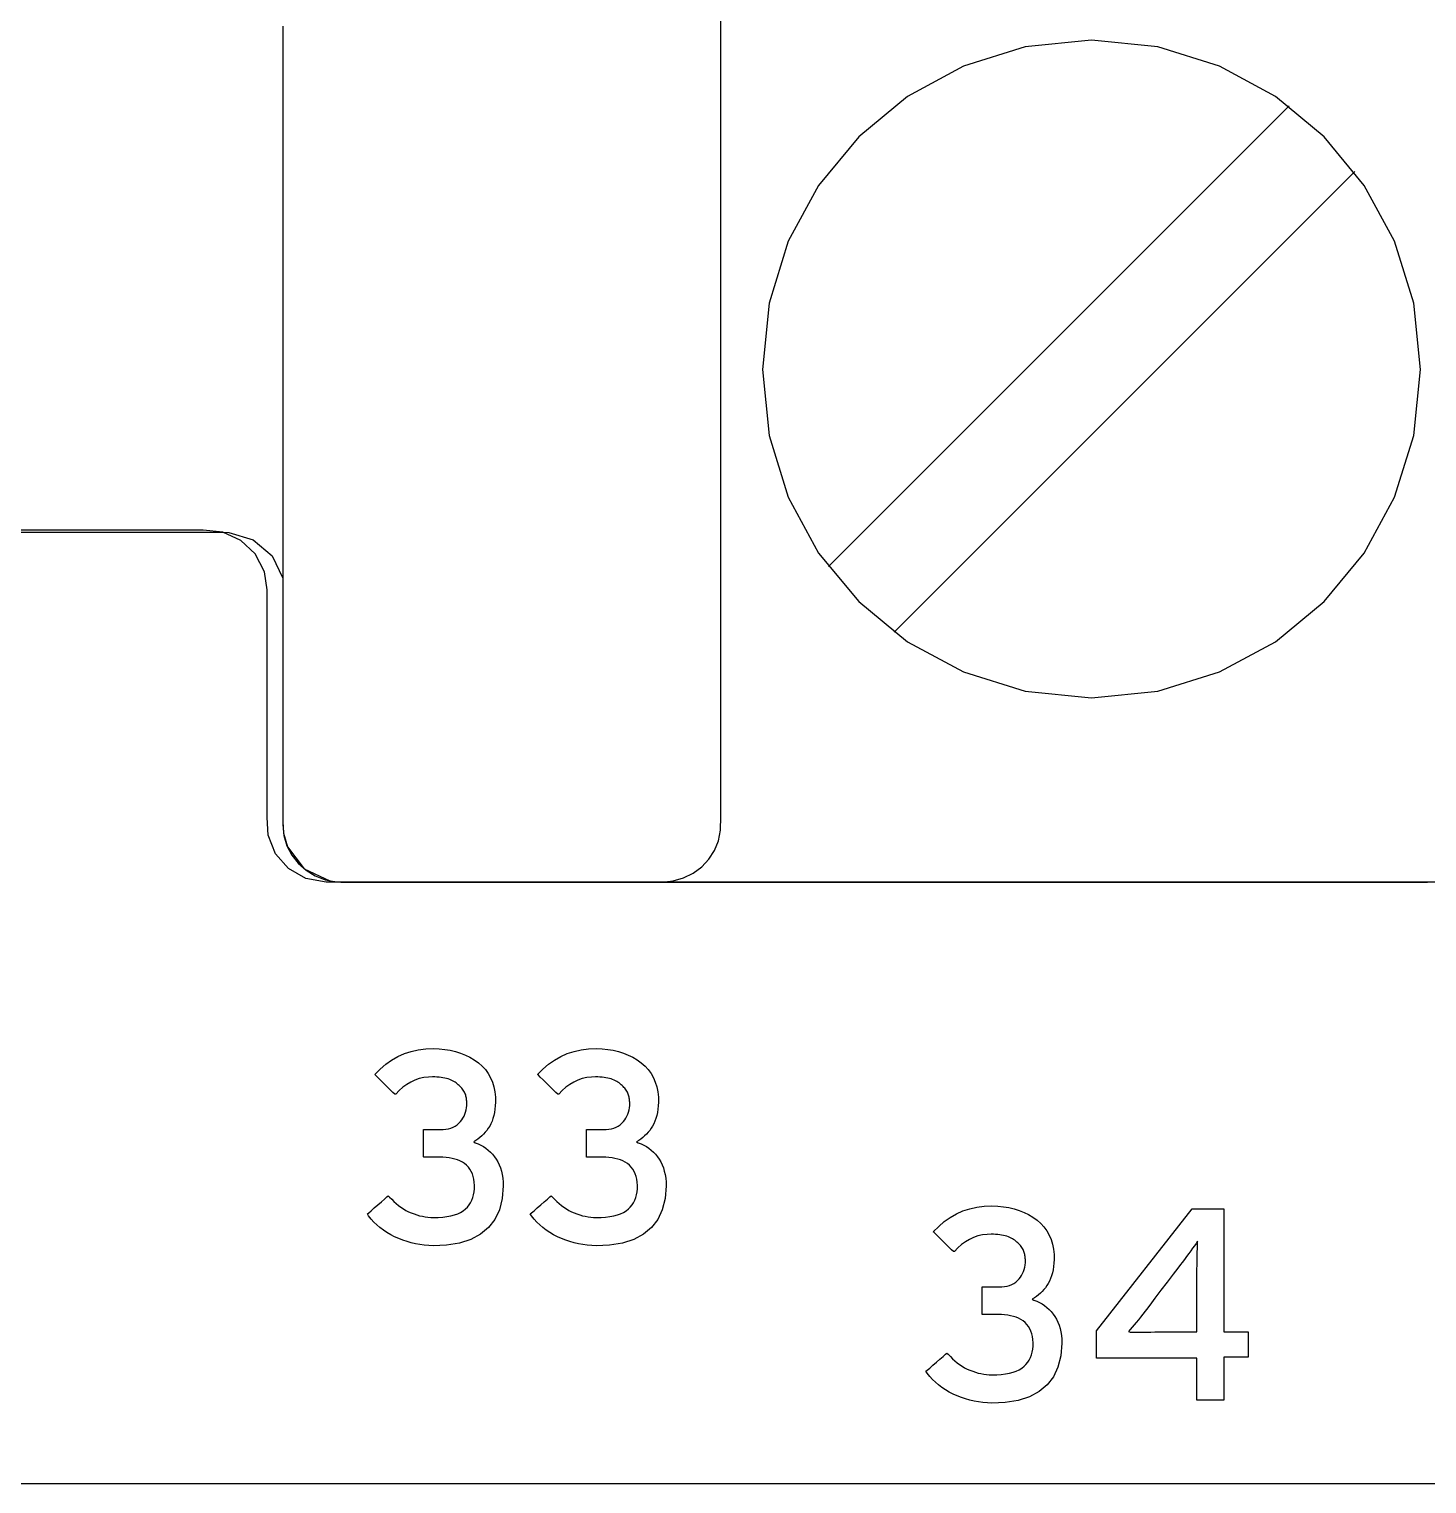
# Model space of a CAD drawing. Extents: x 1 to 47.7, y 0.2 to 35.
# Drawn here: x 37.63 to 38.341, y 8.915 to 9.655 of the extents above; entities that cross this region are included whole.
import ezdxf

# ---------------------------------------------------------------- set-up
doc = ezdxf.new("R2010")
doc.units = 0
doc.header["$MEASUREMENT"] = 0
for name, color, linetype in [('7_1__EMPTY_IO_BOARD_POSITI', 7, 'CONTINUOUS'), ('7_2___8__INDEPENDENT_INPUT', 7, 'CONTINUOUS'), ('7_3___8__OPTOISO_INDEPENDE', 7, 'CONTINUOUS'), ('7_4___24__OPTOISO_INDEPEND', 7, 'CONTINUOUS'), ('7_5___8__INDEPENDENT_INPUT', 7, 'CONTINUOUS'), ('7_6____8__INDEPENDENT_INPU', 7, 'CONTINUOUS'), ('7_7____8__OPTOISO_INDEPEND', 7, 'CONTINUOUS'), ('7_8____8__OPTOISO_INDEPEND', 7, 'CONTINUOUS'), ('8_0_____DWG', 7, 'CONTINUOUS')]:
    doc.layers.add(name, color=color, linetype=linetype)

msp = doc.modelspace()

# ---------------------------------------------------------------- linework, layer by layer
at = {"layer": '7_1__EMPTY_IO_BOARD_POSITI'}
msp.add_lwpolyline([(38.39254, 9.22089), (38.32419, 9.22089), (38.25913, 9.22089), (38.19753, 9.22089), (38.13954, 9.22089), (38.0853, 9.22089), (38.03498, 9.22089), (37.98873, 9.22089), (37.94669, 9.22089), (37.90903, 9.22089), (37.87589, 9.22089), (37.84744, 9.22089), (37.82381, 9.22089), (37.80516, 9.22089), (37.79166, 9.22089), (37.78344, 9.22089), (37.78067, 9.22089), (37.77038, 9.22271), (37.76161, 9.22776), (37.75503, 9.23536), (37.75128, 9.24486), (37.75067, 9.25383), (37.75067, 9.26362), (37.75067, 9.27849), (37.75067, 9.31597), (37.75067, 9.33484), (37.75067, 9.3513), (37.75067, 9.3635), (37.75067, 9.36956), (37.74931, 9.3788), (37.74469, 9.38782), (37.73741, 9.39476), (37.72814, 9.39895), (37.71814, 9.3999), (37.71212, 9.3999), (37.70301, 9.3999), (37.69125, 9.3999), (37.67729, 9.3999), (37.64449, 9.3999), (37.60817, 9.3999)], dxfattribs=at)
at = {"layer": '7_2___8__INDEPENDENT_INPUT'}
for points in [[(37.75866, 9.65637), (37.75866, 9.62664), (37.75866, 9.57487), (37.75866, 9.50907), (37.75866, 9.43725), (37.75866, 9.36744), (37.75866, 9.30765), (37.75866, 9.2659), (37.75866, 9.2502), (37.75921, 9.24464), (37.76076, 9.23943), (37.76323, 9.23467), (37.76652, 9.23047), (37.77052, 9.22691), (37.77513, 9.22409), (37.78025, 9.22212), (37.78578, 9.22109), (37.79029, 9.22096), (37.80209, 9.22096), (37.82264, 9.22096), (37.84876, 9.22096), (37.87727, 9.22096), (37.90498, 9.22096), (37.92872, 9.22096), (37.94529, 9.22096), (37.95152, 9.22096), (37.95722, 9.22148), (37.96256, 9.223), (37.96744, 9.2254), (37.97175, 9.2286), (37.9754, 9.2325), (37.97829, 9.23699), (37.98031, 9.24198), (37.98137, 9.24738), (37.98151, 9.25429), (37.98151, 9.28402), (37.98151, 9.33579), (37.98151, 9.40159), (37.98151, 9.47341), (37.98151, 9.54322), (37.98151, 9.60301), (37.98151, 9.64476), (37.98151, 9.66046)], [(38.03621, 9.38152), (38.27048, 9.61579)], [(38.06963, 9.3481), (38.3039, 9.58237)], [(37.59432, 9.39895), (37.64687, 9.39895), (37.67146, 9.39895), (37.6932, 9.39895), (37.7108, 9.39895), (37.72296, 9.39895), (37.72839, 9.39895), (37.73127, 9.39883), (37.74368, 9.39509), (37.75321, 9.38694), (37.75866, 9.3756), (37.75866, 9.37342), (37.75866, 9.36737), (37.75866, 9.35816), (37.75866, 9.34651), (37.75866, 9.28987), (37.75866, 9.27679), (37.75866, 9.26557), (37.75866, 9.25694), (37.75866, 9.25161), (37.75901, 9.24574), (37.76102, 9.23881), (37.76959, 9.22763), (37.78262, 9.22155), (37.78636, 9.22104), (37.78828, 9.22096), (37.7907, 9.22096), (37.79547, 9.22096), (37.80296, 9.22096), (37.81312, 9.22096), (37.8259, 9.22096), (37.84125, 9.22096), (37.85909, 9.22096), (37.87939, 9.22096), (37.90208, 9.22096), (37.92711, 9.22096), (37.95442, 9.22096), (37.98396, 9.22096), (38.01567, 9.22096), (38.0495, 9.22096), (38.08538, 9.22096), (38.12327, 9.22096), (38.16311, 9.22096), (38.24842, 9.22096), (38.34084, 9.22096)]]:
    msp.add_lwpolyline(points, dxfattribs=at)
msp.add_lwpolyline([(38.00263, 9.48175), (38.00603, 9.44807), (38.01578, 9.4167), (38.03122, 9.38832), (38.05166, 9.3636), (38.07643, 9.3432), (38.10487, 9.3278), (38.13631, 9.31807), (38.17006, 9.31468), (38.20376, 9.31807), (38.23515, 9.3278), (38.26356, 9.3432), (38.28832, 9.3636), (38.30874, 9.38832), (38.32417, 9.4167), (38.33392, 9.44807), (38.33732, 9.48175), (38.33392, 9.51546), (38.32417, 9.54687), (38.30874, 9.57531), (38.28832, 9.60011), (38.26356, 9.62057), (38.23515, 9.63603), (38.20376, 9.6458), (38.17006, 9.64921), (38.13631, 9.6458), (38.10487, 9.63603), (38.07643, 9.62057), (38.05166, 9.60011), (38.03122, 9.57531), (38.01578, 9.54687), (38.00603, 9.51546)], close=True, dxfattribs=at)
at = {"layer": '7_3___8__OPTOISO_INDEPENDE'}
for points in [[(37.75866, 9.65637), (37.75866, 9.62664), (37.75866, 9.57487), (37.75866, 9.50907), (37.75866, 9.43725), (37.75866, 9.36744), (37.75866, 9.30765), (37.75866, 9.2659), (37.75866, 9.2502), (37.75921, 9.24464), (37.76076, 9.23943), (37.76323, 9.23467), (37.76652, 9.23047), (37.77052, 9.22691), (37.77513, 9.22409), (37.78025, 9.22212), (37.78578, 9.22109), (37.79029, 9.22096), (37.80209, 9.22096), (37.82264, 9.22096), (37.84876, 9.22096), (37.87727, 9.22096), (37.90498, 9.22096), (37.92872, 9.22096), (37.94529, 9.22096), (37.95152, 9.22096), (37.95722, 9.22148), (37.96256, 9.223), (37.96744, 9.2254), (37.97175, 9.2286), (37.9754, 9.2325), (37.97829, 9.23699), (37.98031, 9.24198), (37.98137, 9.24738), (37.98151, 9.25429), (37.98151, 9.28402), (37.98151, 9.33579), (37.98151, 9.40159), (37.98151, 9.47341), (37.98151, 9.54322), (37.98151, 9.60301), (37.98151, 9.64476), (37.98151, 9.66046)], [(38.03621, 9.38152), (38.27048, 9.61579)], [(38.06963, 9.3481), (38.3039, 9.58237)], [(37.59432, 9.39895), (37.64687, 9.39895), (37.67146, 9.39895), (37.6932, 9.39895), (37.7108, 9.39895), (37.72296, 9.39895), (37.72839, 9.39895), (37.73127, 9.39883), (37.74368, 9.39509), (37.75321, 9.38694), (37.75866, 9.3756), (37.75866, 9.37342), (37.75866, 9.36737), (37.75866, 9.35816), (37.75866, 9.34651), (37.75866, 9.28987), (37.75866, 9.27679), (37.75866, 9.26557), (37.75866, 9.25694), (37.75866, 9.25161), (37.75901, 9.24574), (37.76102, 9.23881), (37.76959, 9.22763), (37.78262, 9.22155), (37.78636, 9.22104), (37.78828, 9.22096), (37.7907, 9.22096), (37.79547, 9.22096), (37.80296, 9.22096), (37.81312, 9.22096), (37.8259, 9.22096), (37.84125, 9.22096), (37.85909, 9.22096), (37.87939, 9.22096), (37.90208, 9.22096), (37.92711, 9.22096), (37.95442, 9.22096), (37.98396, 9.22096), (38.01567, 9.22096), (38.0495, 9.22096), (38.08538, 9.22096), (38.12327, 9.22096), (38.16311, 9.22096), (38.24842, 9.22096), (38.34084, 9.22096)]]:
    msp.add_lwpolyline(points, dxfattribs=at)
msp.add_lwpolyline([(38.00263, 9.48175), (38.00603, 9.44807), (38.01578, 9.4167), (38.03122, 9.38832), (38.05166, 9.3636), (38.07643, 9.3432), (38.10487, 9.3278), (38.13631, 9.31807), (38.17006, 9.31468), (38.20376, 9.31807), (38.23515, 9.3278), (38.26356, 9.3432), (38.28832, 9.3636), (38.30874, 9.38832), (38.32417, 9.4167), (38.33392, 9.44807), (38.33732, 9.48175), (38.33392, 9.51546), (38.32417, 9.54687), (38.30874, 9.57531), (38.28832, 9.60011), (38.26356, 9.62057), (38.23515, 9.63603), (38.20376, 9.6458), (38.17006, 9.64921), (38.13631, 9.6458), (38.10487, 9.63603), (38.07643, 9.62057), (38.05166, 9.60011), (38.03122, 9.57531), (38.01578, 9.54687), (38.00603, 9.51546)], close=True, dxfattribs=at)
at = {"layer": '7_4___24__OPTOISO_INDEPEND'}
for points in [[(37.75866, 9.65637), (37.75866, 9.62664), (37.75866, 9.57487), (37.75866, 9.50907), (37.75866, 9.43725), (37.75866, 9.36744), (37.75866, 9.30765), (37.75866, 9.2659), (37.75866, 9.2502), (37.75921, 9.24464), (37.76076, 9.23943), (37.76323, 9.23467), (37.76652, 9.23047), (37.77052, 9.22691), (37.77513, 9.22409), (37.78025, 9.22212), (37.78578, 9.22109), (37.79029, 9.22096), (37.80209, 9.22096), (37.82264, 9.22096), (37.84876, 9.22096), (37.87727, 9.22096), (37.90498, 9.22096), (37.92872, 9.22096), (37.94529, 9.22096), (37.95152, 9.22096), (37.95722, 9.22148), (37.96256, 9.223), (37.96744, 9.2254), (37.97175, 9.2286), (37.9754, 9.2325), (37.97829, 9.23699), (37.98031, 9.24198), (37.98137, 9.24738), (37.98151, 9.25429), (37.98151, 9.28402), (37.98151, 9.33579), (37.98151, 9.40159), (37.98151, 9.47341), (37.98151, 9.54322), (37.98151, 9.60301), (37.98151, 9.64476), (37.98151, 9.66046)], [(38.03621, 9.38152), (38.27048, 9.61579)], [(38.06963, 9.3481), (38.3039, 9.58237)], [(37.59432, 9.39895), (37.64687, 9.39895), (37.67146, 9.39895), (37.6932, 9.39895), (37.7108, 9.39895), (37.72296, 9.39895), (37.72839, 9.39895), (37.73127, 9.39883), (37.74368, 9.39509), (37.75321, 9.38694), (37.75866, 9.3756), (37.75866, 9.37342), (37.75866, 9.36737), (37.75866, 9.35816), (37.75866, 9.34651), (37.75866, 9.28987), (37.75866, 9.27679), (37.75866, 9.26557), (37.75866, 9.25694), (37.75866, 9.25161), (37.75901, 9.24574), (37.76102, 9.23881), (37.76959, 9.22763), (37.78262, 9.22155), (37.78636, 9.22104), (37.78828, 9.22096), (37.7907, 9.22096), (37.79547, 9.22096), (37.80296, 9.22096), (37.81312, 9.22096), (37.8259, 9.22096), (37.84125, 9.22096), (37.85909, 9.22096), (37.87939, 9.22096), (37.90208, 9.22096), (37.92711, 9.22096), (37.95442, 9.22096), (37.98396, 9.22096), (38.01567, 9.22096), (38.0495, 9.22096), (38.08538, 9.22096), (38.12327, 9.22096), (38.16311, 9.22096), (38.24842, 9.22096), (38.34084, 9.22096)]]:
    msp.add_lwpolyline(points, dxfattribs=at)
msp.add_lwpolyline([(38.00263, 9.48175), (38.00603, 9.44807), (38.01578, 9.4167), (38.03122, 9.38832), (38.05166, 9.3636), (38.07643, 9.3432), (38.10487, 9.3278), (38.13631, 9.31807), (38.17006, 9.31468), (38.20376, 9.31807), (38.23515, 9.3278), (38.26356, 9.3432), (38.28832, 9.3636), (38.30874, 9.38832), (38.32417, 9.4167), (38.33392, 9.44807), (38.33732, 9.48175), (38.33392, 9.51546), (38.32417, 9.54687), (38.30874, 9.57531), (38.28832, 9.60011), (38.26356, 9.62057), (38.23515, 9.63603), (38.20376, 9.6458), (38.17006, 9.64921), (38.13631, 9.6458), (38.10487, 9.63603), (38.07643, 9.62057), (38.05166, 9.60011), (38.03122, 9.57531), (38.01578, 9.54687), (38.00603, 9.51546)], close=True, dxfattribs=at)
at = {"layer": '7_5___8__INDEPENDENT_INPUT'}
for points in [[(37.75866, 9.65637), (37.75866, 9.62664), (37.75866, 9.57487), (37.75866, 9.50907), (37.75866, 9.43725), (37.75866, 9.36744), (37.75866, 9.30765), (37.75866, 9.2659), (37.75866, 9.2502), (37.75921, 9.24464), (37.76076, 9.23943), (37.76323, 9.23467), (37.76652, 9.23047), (37.77052, 9.22691), (37.77513, 9.22409), (37.78025, 9.22212), (37.78578, 9.22109), (37.79029, 9.22096), (37.80209, 9.22096), (37.82264, 9.22096), (37.84876, 9.22096), (37.87727, 9.22096), (37.90498, 9.22096), (37.92872, 9.22096), (37.94529, 9.22096), (37.95152, 9.22096), (37.95722, 9.22148), (37.96256, 9.223), (37.96744, 9.2254), (37.97175, 9.2286), (37.9754, 9.2325), (37.97829, 9.23699), (37.98031, 9.24198), (37.98137, 9.24738), (37.98151, 9.25429), (37.98151, 9.28402), (37.98151, 9.33579), (37.98151, 9.40159), (37.98151, 9.47341), (37.98151, 9.54322), (37.98151, 9.60301), (37.98151, 9.64476), (37.98151, 9.66046)], [(38.03621, 9.38152), (38.27048, 9.61579)], [(38.06963, 9.3481), (38.3039, 9.58237)], [(37.59432, 9.39895), (37.64687, 9.39895), (37.67146, 9.39895), (37.6932, 9.39895), (37.7108, 9.39895), (37.72296, 9.39895), (37.72839, 9.39895), (37.73127, 9.39883), (37.74368, 9.39509), (37.75321, 9.38694), (37.75866, 9.3756), (37.75866, 9.37342), (37.75866, 9.36737), (37.75866, 9.35816), (37.75866, 9.34651), (37.75866, 9.28987), (37.75866, 9.27679), (37.75866, 9.26557), (37.75866, 9.25694), (37.75866, 9.25161), (37.75901, 9.24574), (37.76102, 9.23881), (37.76959, 9.22763), (37.78262, 9.22155), (37.78636, 9.22104), (37.78828, 9.22096), (37.7907, 9.22096), (37.79547, 9.22096), (37.80296, 9.22096), (37.81312, 9.22096), (37.8259, 9.22096), (37.84125, 9.22096), (37.85909, 9.22096), (37.87939, 9.22096), (37.90208, 9.22096), (37.92711, 9.22096), (37.95442, 9.22096), (37.98396, 9.22096), (38.01567, 9.22096), (38.0495, 9.22096), (38.08538, 9.22096), (38.12327, 9.22096), (38.16311, 9.22096), (38.24842, 9.22096), (38.34084, 9.22096)]]:
    msp.add_lwpolyline(points, dxfattribs=at)
msp.add_lwpolyline([(38.00263, 9.48175), (38.00603, 9.44807), (38.01578, 9.4167), (38.03122, 9.38832), (38.05166, 9.3636), (38.07643, 9.3432), (38.10487, 9.3278), (38.13631, 9.31807), (38.17006, 9.31468), (38.20376, 9.31807), (38.23515, 9.3278), (38.26356, 9.3432), (38.28832, 9.3636), (38.30874, 9.38832), (38.32417, 9.4167), (38.33392, 9.44807), (38.33732, 9.48175), (38.33392, 9.51546), (38.32417, 9.54687), (38.30874, 9.57531), (38.28832, 9.60011), (38.26356, 9.62057), (38.23515, 9.63603), (38.20376, 9.6458), (38.17006, 9.64921), (38.13631, 9.6458), (38.10487, 9.63603), (38.07643, 9.62057), (38.05166, 9.60011), (38.03122, 9.57531), (38.01578, 9.54687), (38.00603, 9.51546)], close=True, dxfattribs=at)
at = {"layer": '7_6____8__INDEPENDENT_INPU'}
for points in [[(37.75866, 9.65637), (37.75866, 9.62664), (37.75866, 9.57487), (37.75866, 9.50907), (37.75866, 9.43725), (37.75866, 9.36744), (37.75866, 9.30765), (37.75866, 9.2659), (37.75866, 9.2502), (37.75921, 9.24464), (37.76076, 9.23943), (37.76323, 9.23467), (37.76652, 9.23047), (37.77052, 9.22691), (37.77513, 9.22409), (37.78025, 9.22212), (37.78578, 9.22109), (37.79029, 9.22096), (37.80209, 9.22096), (37.82264, 9.22096), (37.84876, 9.22096), (37.87727, 9.22096), (37.90498, 9.22096), (37.92872, 9.22096), (37.94529, 9.22096), (37.95152, 9.22096), (37.95722, 9.22148), (37.96256, 9.223), (37.96744, 9.2254), (37.97175, 9.2286), (37.9754, 9.2325), (37.97829, 9.23699), (37.98031, 9.24198), (37.98137, 9.24738), (37.98151, 9.25429), (37.98151, 9.28402), (37.98151, 9.33579), (37.98151, 9.40159), (37.98151, 9.47341), (37.98151, 9.54322), (37.98151, 9.60301), (37.98151, 9.64476), (37.98151, 9.66046)], [(38.03621, 9.38152), (38.27048, 9.61579)], [(38.06963, 9.3481), (38.3039, 9.58237)], [(37.59432, 9.39895), (37.64687, 9.39895), (37.67146, 9.39895), (37.6932, 9.39895), (37.7108, 9.39895), (37.72296, 9.39895), (37.72839, 9.39895), (37.73127, 9.39883), (37.74368, 9.39509), (37.75321, 9.38694), (37.75866, 9.3756), (37.75866, 9.37342), (37.75866, 9.36737), (37.75866, 9.35816), (37.75866, 9.34651), (37.75866, 9.28987), (37.75866, 9.27679), (37.75866, 9.26557), (37.75866, 9.25694), (37.75866, 9.25161), (37.75901, 9.24574), (37.76102, 9.23881), (37.76959, 9.22763), (37.78262, 9.22155), (37.78636, 9.22104), (37.78828, 9.22096), (37.7907, 9.22096), (37.79547, 9.22096), (37.80296, 9.22096), (37.81312, 9.22096), (37.8259, 9.22096), (37.84125, 9.22096), (37.85909, 9.22096), (37.87939, 9.22096), (37.90208, 9.22096), (37.92711, 9.22096), (37.95442, 9.22096), (37.98396, 9.22096), (38.01567, 9.22096), (38.0495, 9.22096), (38.08538, 9.22096), (38.12327, 9.22096), (38.16311, 9.22096), (38.24842, 9.22096), (38.34084, 9.22096)]]:
    msp.add_lwpolyline(points, dxfattribs=at)
msp.add_lwpolyline([(38.00263, 9.48175), (38.00603, 9.44807), (38.01578, 9.4167), (38.03122, 9.38832), (38.05166, 9.3636), (38.07643, 9.3432), (38.10487, 9.3278), (38.13631, 9.31807), (38.17006, 9.31468), (38.20376, 9.31807), (38.23515, 9.3278), (38.26356, 9.3432), (38.28832, 9.3636), (38.30874, 9.38832), (38.32417, 9.4167), (38.33392, 9.44807), (38.33732, 9.48175), (38.33392, 9.51546), (38.32417, 9.54687), (38.30874, 9.57531), (38.28832, 9.60011), (38.26356, 9.62057), (38.23515, 9.63603), (38.20376, 9.6458), (38.17006, 9.64921), (38.13631, 9.6458), (38.10487, 9.63603), (38.07643, 9.62057), (38.05166, 9.60011), (38.03122, 9.57531), (38.01578, 9.54687), (38.00603, 9.51546)], close=True, dxfattribs=at)
at = {"layer": '7_7____8__OPTOISO_INDEPEND'}
for points in [[(37.75866, 9.65637), (37.75866, 9.62664), (37.75866, 9.57487), (37.75866, 9.50907), (37.75866, 9.43725), (37.75866, 9.36744), (37.75866, 9.30765), (37.75866, 9.2659), (37.75866, 9.2502), (37.75921, 9.24464), (37.76076, 9.23943), (37.76323, 9.23467), (37.76652, 9.23047), (37.77052, 9.22691), (37.77513, 9.22409), (37.78025, 9.22212), (37.78578, 9.22109), (37.79029, 9.22096), (37.80209, 9.22096), (37.82264, 9.22096), (37.84876, 9.22096), (37.87727, 9.22096), (37.90498, 9.22096), (37.92872, 9.22096), (37.94529, 9.22096), (37.95152, 9.22096), (37.95722, 9.22148), (37.96256, 9.223), (37.96744, 9.2254), (37.97175, 9.2286), (37.9754, 9.2325), (37.97829, 9.23699), (37.98031, 9.24198), (37.98137, 9.24738), (37.98151, 9.25429), (37.98151, 9.28402), (37.98151, 9.33579), (37.98151, 9.40159), (37.98151, 9.47341), (37.98151, 9.54322), (37.98151, 9.60301), (37.98151, 9.64476), (37.98151, 9.66046)], [(38.03621, 9.38152), (38.27048, 9.61579)], [(38.06963, 9.3481), (38.3039, 9.58237)], [(37.59432, 9.39895), (37.64687, 9.39895), (37.67146, 9.39895), (37.6932, 9.39895), (37.7108, 9.39895), (37.72296, 9.39895), (37.72839, 9.39895), (37.73127, 9.39883), (37.74368, 9.39509), (37.75321, 9.38694), (37.75866, 9.3756), (37.75866, 9.37342), (37.75866, 9.36737), (37.75866, 9.35816), (37.75866, 9.34651), (37.75866, 9.28987), (37.75866, 9.27679), (37.75866, 9.26557), (37.75866, 9.25694), (37.75866, 9.25161), (37.75901, 9.24574), (37.76102, 9.23881), (37.76959, 9.22763), (37.78262, 9.22155), (37.78636, 9.22104), (37.78828, 9.22096), (37.7907, 9.22096), (37.79547, 9.22096), (37.80296, 9.22096), (37.81312, 9.22096), (37.8259, 9.22096), (37.84125, 9.22096), (37.85909, 9.22096), (37.87939, 9.22096), (37.90208, 9.22096), (37.92711, 9.22096), (37.95442, 9.22096), (37.98396, 9.22096), (38.01567, 9.22096), (38.0495, 9.22096), (38.08538, 9.22096), (38.12327, 9.22096), (38.16311, 9.22096), (38.24842, 9.22096), (38.34084, 9.22096)]]:
    msp.add_lwpolyline(points, dxfattribs=at)
msp.add_lwpolyline([(38.00263, 9.48175), (38.00603, 9.44807), (38.01578, 9.4167), (38.03122, 9.38832), (38.05166, 9.3636), (38.07643, 9.3432), (38.10487, 9.3278), (38.13631, 9.31807), (38.17006, 9.31468), (38.20376, 9.31807), (38.23515, 9.3278), (38.26356, 9.3432), (38.28832, 9.3636), (38.30874, 9.38832), (38.32417, 9.4167), (38.33392, 9.44807), (38.33732, 9.48175), (38.33392, 9.51546), (38.32417, 9.54687), (38.30874, 9.57531), (38.28832, 9.60011), (38.26356, 9.62057), (38.23515, 9.63603), (38.20376, 9.6458), (38.17006, 9.64921), (38.13631, 9.6458), (38.10487, 9.63603), (38.07643, 9.62057), (38.05166, 9.60011), (38.03122, 9.57531), (38.01578, 9.54687), (38.00603, 9.51546)], close=True, dxfattribs=at)
at = {"layer": '7_8____8__OPTOISO_INDEPEND'}
for points in [[(37.75866, 9.65637), (37.75866, 9.62664), (37.75866, 9.57487), (37.75866, 9.50907), (37.75866, 9.43725), (37.75866, 9.36744), (37.75866, 9.30765), (37.75866, 9.2659), (37.75866, 9.2502), (37.75921, 9.24464), (37.76076, 9.23943), (37.76323, 9.23467), (37.76652, 9.23047), (37.77052, 9.22691), (37.77513, 9.22409), (37.78025, 9.22212), (37.78578, 9.22109), (37.79029, 9.22096), (37.80209, 9.22096), (37.82264, 9.22096), (37.84876, 9.22096), (37.87727, 9.22096), (37.90498, 9.22096), (37.92872, 9.22096), (37.94529, 9.22096), (37.95152, 9.22096), (37.95722, 9.22148), (37.96256, 9.223), (37.96744, 9.2254), (37.97175, 9.2286), (37.9754, 9.2325), (37.97829, 9.23699), (37.98031, 9.24198), (37.98137, 9.24738), (37.98151, 9.25429), (37.98151, 9.28402), (37.98151, 9.33579), (37.98151, 9.40159), (37.98151, 9.47341), (37.98151, 9.54322), (37.98151, 9.60301), (37.98151, 9.64476), (37.98151, 9.66046)], [(38.03621, 9.38152), (38.27048, 9.61579)], [(38.06963, 9.3481), (38.3039, 9.58237)], [(37.59432, 9.39895), (37.64687, 9.39895), (37.67146, 9.39895), (37.6932, 9.39895), (37.7108, 9.39895), (37.72296, 9.39895), (37.72839, 9.39895), (37.73127, 9.39883), (37.74368, 9.39509), (37.75321, 9.38694), (37.75866, 9.3756), (37.75866, 9.37342), (37.75866, 9.36737), (37.75866, 9.35816), (37.75866, 9.34651), (37.75866, 9.28987), (37.75866, 9.27679), (37.75866, 9.26557), (37.75866, 9.25694), (37.75866, 9.25161), (37.75901, 9.24574), (37.76102, 9.23881), (37.76959, 9.22763), (37.78262, 9.22155), (37.78636, 9.22104), (37.78828, 9.22096), (37.7907, 9.22096), (37.79547, 9.22096), (37.80296, 9.22096), (37.81312, 9.22096), (37.8259, 9.22096), (37.84125, 9.22096), (37.85909, 9.22096), (37.87939, 9.22096), (37.90208, 9.22096), (37.92711, 9.22096), (37.95442, 9.22096), (37.98396, 9.22096), (38.01567, 9.22096), (38.0495, 9.22096), (38.08538, 9.22096), (38.12327, 9.22096), (38.16311, 9.22096), (38.24842, 9.22096), (38.34084, 9.22096)]]:
    msp.add_lwpolyline(points, dxfattribs=at)
msp.add_lwpolyline([(38.00263, 9.48175), (38.00603, 9.44807), (38.01578, 9.4167), (38.03122, 9.38832), (38.05166, 9.3636), (38.07643, 9.3432), (38.10487, 9.3278), (38.13631, 9.31807), (38.17006, 9.31468), (38.20376, 9.31807), (38.23515, 9.3278), (38.26356, 9.3432), (38.28832, 9.3636), (38.30874, 9.38832), (38.32417, 9.4167), (38.33392, 9.44807), (38.33732, 9.48175), (38.33392, 9.51546), (38.32417, 9.54687), (38.30874, 9.57531), (38.28832, 9.60011), (38.26356, 9.62057), (38.23515, 9.63603), (38.20376, 9.6458), (38.17006, 9.64921), (38.13631, 9.6458), (38.10487, 9.63603), (38.07643, 9.62057), (38.05166, 9.60011), (38.03122, 9.57531), (38.01578, 9.54687), (38.00603, 9.51546)], close=True, dxfattribs=at)
at = {"layer": '8_0_____DWG'}
for points in [[(37.87081, 9.06632), (37.87025, 9.05989), (37.86883, 9.05421), (37.86652, 9.0493), (37.86335, 9.04516), (37.85931, 9.04178), (37.85439, 9.03916), (37.8486, 9.03731), (37.84194, 9.03623), (37.8352, 9.03592), (37.83292, 9.03603), (37.83066, 9.03624), (37.82842, 9.03655), (37.82622, 9.03696), (37.82403, 9.03747), (37.82188, 9.03808), (37.81974, 9.03879), (37.81764, 9.0396), (37.81556, 9.04052), (37.81355, 9.04155), (37.81164, 9.04266), (37.80983, 9.04385), (37.80812, 9.04513), (37.80652, 9.04649), (37.80502, 9.04793), (37.80362, 9.04946), (37.80232, 9.05107), (37.8017, 9.05209), (37.80237, 9.05268), (37.80361, 9.05376), (37.80522, 9.05516), (37.80701, 9.05673), (37.80881, 9.05829), (37.81042, 9.05969), (37.81165, 9.06077), (37.81233, 9.06136), (37.813, 9.06072), (37.81408, 9.05954), (37.8152, 9.05843), (37.81635, 9.05739), (37.81754, 9.05642), (37.81877, 9.05552), (37.82003, 9.05469), (37.82133, 9.05393), (37.82266, 9.05325), (37.82405, 9.05264), (37.82545, 9.05209), (37.82685, 9.05162), (37.82826, 9.05122), (37.82967, 9.05089), (37.83108, 9.05063), (37.8325, 9.05044), (37.83392, 9.05033), (37.83534, 9.05028), (37.83767, 9.05032), (37.84, 9.05047), (37.84216, 9.05073), (37.84415, 9.05111), (37.84597, 9.05159), (37.84763, 9.05218), (37.84911, 9.05289), (37.85044, 9.05371), (37.85159, 9.05463), (37.85257, 9.05561), (37.85343, 9.05668), (37.85418, 9.05783), (37.8548, 9.05907), (37.85532, 9.0604), (37.85571, 9.06181), (37.85599, 9.06331), (37.85614, 9.0649), (37.85618, 9.06657), (37.85608, 9.06821), (37.85586, 9.06975), (37.85553, 9.07118), (37.85509, 9.07252), (37.85453, 9.07376), (37.85385, 9.0749), (37.85307, 9.07594), (37.85217, 9.07687), (37.85115, 9.0777), (37.85002, 9.07841), (37.84881, 9.07904), (37.84754, 9.07957), (37.84619, 9.08002), (37.84477, 9.08038), (37.84327, 9.08065), (37.8417, 9.08084), (37.84006, 9.08093), (37.83902, 9.08095), (37.83847, 9.08095), (37.83746, 9.08095), (37.83615, 9.08095), (37.83468, 9.08095), (37.83322, 9.08095), (37.8319, 9.08095), (37.83089, 9.08095), (37.83034, 9.08095), (37.83028, 9.08111), (37.83028, 9.08212), (37.83028, 9.08382), (37.83028, 9.08597), (37.83028, 9.08833), (37.83028, 9.09066), (37.83028, 9.09271), (37.83028, 9.09423), (37.83028, 9.095), (37.83044, 9.09504), (37.83113, 9.09504), (37.83223, 9.09504), (37.83359, 9.09504), (37.83505, 9.09504), (37.83647, 9.09504), (37.8377, 9.09504), (37.83858, 9.09504), (37.83897, 9.09504), (37.84024, 9.09508), (37.84164, 9.09522), (37.84296, 9.09546), (37.84418, 9.0958), (37.84533, 9.09625), (37.84638, 9.0968), (37.84735, 9.09745), (37.84824, 9.0982), (37.84904, 9.09906), (37.84973, 9.09995), (37.85033, 9.10087), (37.85086, 9.10185), (37.8513, 9.10286), (37.85166, 9.10392), (37.85193, 9.10502), (37.85213, 9.10616), (37.85224, 9.10735), (37.85227, 9.10847), (37.85226, 9.10896), (37.85223, 9.10944), (37.85219, 9.10994), (37.85212, 9.11044), (37.85205, 9.11095), (37.85195, 9.11147), (37.85184, 9.11199), (37.85171, 9.11252), (37.85154, 9.11306), (37.85131, 9.11359), (37.85106, 9.11411), (37.85077, 9.11461), (37.85045, 9.1151), (37.85011, 9.11558), (37.84973, 9.11605), (37.84933, 9.11651), (37.8489, 9.11695), (37.84845, 9.1174), (37.84796, 9.11786), (37.84743, 9.1183), (37.84688, 9.11872), (37.84628, 9.11911), (37.84566, 9.11949), (37.845, 9.11984), (37.84431, 9.12017), (37.84358, 9.12049), (37.8428, 9.12077), (37.84196, 9.12101), (37.84108, 9.12122), (37.84016, 9.1214), (37.83918, 9.12155), (37.83817, 9.12167), (37.83711, 9.12176), (37.836, 9.12181), (37.83485, 9.12184), (37.83277, 9.12176), (37.83041, 9.12146), (37.82812, 9.12093), (37.82592, 9.12018), (37.8238, 9.1192), (37.82176, 9.118), (37.81981, 9.11658), (37.81793, 9.11493), (37.81614, 9.11306), (37.81562, 9.11304), (37.8147, 9.11394), (37.81333, 9.11529), (37.81167, 9.11692), (37.80991, 9.11866), (37.80822, 9.12031), (37.80679, 9.12172), (37.8058, 9.12269), (37.80543, 9.12305), (37.80815, 9.12583), (37.81102, 9.12828), (37.81404, 9.1304), (37.8172, 9.13219), (37.82052, 9.13365), (37.82399, 9.13478), (37.82761, 9.13559), (37.83138, 9.13606), (37.83517, 9.13621), (37.83819, 9.1361), (37.8411, 9.13581), (37.84389, 9.13536), (37.84656, 9.13472), (37.84912, 9.13392), (37.85155, 9.13295), (37.85388, 9.1318), (37.85608, 9.13048), (37.85816, 9.12898), (37.86004, 9.12731), (37.8617, 9.1255), (37.86312, 9.12353), (37.86432, 9.12141), (37.86529, 9.11914), (37.86603, 9.11673), (37.86655, 9.11416), (37.86684, 9.11144), (37.86688, 9.10899), (37.86676, 9.10713), (37.86658, 9.10537), (37.86632, 9.1037), (37.86599, 9.10213), (37.86558, 9.10065), (37.8651, 9.09927), (37.86455, 9.09799), (37.86392, 9.09679), (37.86321, 9.09568), (37.86244, 9.09462), (37.86163, 9.09362), (37.86077, 9.09267), (37.85986, 9.09178), (37.85891, 9.09094), (37.85791, 9.09016), (37.85687, 9.08943), (37.85579, 9.08876), (37.85656, 9.08826), (37.85803, 9.08773), (37.85943, 9.0871), (37.86076, 9.08637), (37.86201, 9.08554), (37.8632, 9.08461), (37.86432, 9.08358), (37.86537, 9.08246), (37.86635, 9.08123), (37.86726, 9.07994), (37.86806, 9.07856), (37.86877, 9.07708), (37.86937, 9.07552), (37.86986, 9.07387), (37.87026, 9.07212), (37.87054, 9.07028), (37.87073, 9.06835)], [(37.95368, 9.06632), (37.95313, 9.05989), (37.9517, 9.05421), (37.9494, 9.0493), (37.94622, 9.04516), (37.94218, 9.04178), (37.93726, 9.03916), (37.93147, 9.03731), (37.92481, 9.03623), (37.91807, 9.03592), (37.91579, 9.03603), (37.91353, 9.03624), (37.9113, 9.03655), (37.90909, 9.03696), (37.90691, 9.03747), (37.90475, 9.03808), (37.90262, 9.03879), (37.90051, 9.0396), (37.89843, 9.04052), (37.89642, 9.04155), (37.89451, 9.04266), (37.8927, 9.04385), (37.891, 9.04513), (37.88939, 9.04649), (37.88789, 9.04793), (37.88649, 9.04946), (37.88519, 9.05107), (37.88457, 9.05209), (37.88525, 9.05268), (37.88648, 9.05376), (37.88809, 9.05516), (37.88989, 9.05673), (37.89168, 9.05829), (37.89329, 9.05969), (37.89453, 9.06077), (37.8952, 9.06136), (37.89588, 9.06072), (37.89695, 9.05954), (37.89807, 9.05843), (37.89922, 9.05739), (37.90041, 9.05642), (37.90164, 9.05552), (37.9029, 9.05469), (37.9042, 9.05393), (37.90554, 9.05325), (37.90692, 9.05264), (37.90832, 9.05209), (37.90973, 9.05162), (37.91113, 9.05122), (37.91254, 9.05089), (37.91396, 9.05063), (37.91537, 9.05044), (37.91679, 9.05033), (37.91821, 9.05028), (37.92054, 9.05032), (37.92287, 9.05047), (37.92503, 9.05073), (37.92702, 9.05111), (37.92884, 9.05159), (37.9305, 9.05218), (37.93199, 9.05289), (37.93331, 9.05371), (37.93446, 9.05463), (37.93544, 9.05561), (37.9363, 9.05668), (37.93705, 9.05783), (37.93768, 9.05907), (37.93819, 9.0604), (37.93858, 9.06181), (37.93886, 9.06331), (37.93902, 9.0649), (37.93905, 9.06657), (37.93895, 9.06821), (37.93874, 9.06975), (37.93841, 9.07118), (37.93796, 9.07252), (37.9374, 9.07376), (37.93673, 9.0749), (37.93594, 9.07594), (37.93504, 9.07687), (37.93402, 9.0777), (37.93289, 9.07841), (37.93169, 9.07904), (37.93041, 9.07957), (37.92906, 9.08002), (37.92764, 9.08038), (37.92614, 9.08065), (37.92457, 9.08084), (37.92293, 9.08093), (37.9219, 9.08095), (37.92134, 9.08095), (37.92033, 9.08095), (37.91902, 9.08095), (37.91756, 9.08095), (37.91609, 9.08095), (37.91478, 9.08095), (37.91377, 9.08095), (37.91321, 9.08095), (37.91315, 9.08111), (37.91315, 9.08212), (37.91315, 9.08382), (37.91315, 9.08597), (37.91315, 9.08833), (37.91315, 9.09066), (37.91315, 9.09271), (37.91315, 9.09423), (37.91315, 9.095), (37.91331, 9.09504), (37.914, 9.09504), (37.9151, 9.09504), (37.91646, 9.09504), (37.91792, 9.09504), (37.91934, 9.09504), (37.92057, 9.09504), (37.92145, 9.09504), (37.92184, 9.09504), (37.92312, 9.09508), (37.92452, 9.09522), (37.92583, 9.09546), (37.92706, 9.0958), (37.9282, 9.09625), (37.92925, 9.0968), (37.93023, 9.09745), (37.93111, 9.0982), (37.93191, 9.09906), (37.9326, 9.09995), (37.93321, 9.10087), (37.93373, 9.10185), (37.93417, 9.10286), (37.93453, 9.10392), (37.93481, 9.10502), (37.935, 9.10616), (37.93511, 9.10735), (37.93514, 9.10847), (37.93513, 9.10896), (37.9351, 9.10944), (37.93506, 9.10994), (37.935, 9.11044), (37.93492, 9.11095), (37.93482, 9.11147), (37.93471, 9.11199), (37.93458, 9.11252), (37.93442, 9.11306), (37.93419, 9.11359), (37.93393, 9.11411), (37.93364, 9.11461), (37.93332, 9.1151), (37.93298, 9.11558), (37.93261, 9.11605), (37.93221, 9.11651), (37.93178, 9.11695), (37.93132, 9.1174), (37.93083, 9.11786), (37.9303, 9.1183), (37.92975, 9.11872), (37.92916, 9.11911), (37.92853, 9.11949), (37.92787, 9.11984), (37.92718, 9.12017), (37.92646, 9.12049), (37.92568, 9.12077), (37.92484, 9.12101), (37.92395, 9.12122), (37.92303, 9.1214), (37.92206, 9.12155), (37.92104, 9.12167), (37.91998, 9.12176), (37.91887, 9.12181), (37.91772, 9.12184), (37.91564, 9.12176), (37.91328, 9.12146), (37.91099, 9.12093), (37.90879, 9.12018), (37.90667, 9.1192), (37.90464, 9.118), (37.90268, 9.11658), (37.90081, 9.11493), (37.89901, 9.11306), (37.89849, 9.11304), (37.89758, 9.11394), (37.8962, 9.11529), (37.89454, 9.11692), (37.89278, 9.11866), (37.89109, 9.12031), (37.88966, 9.12172), (37.88868, 9.12269), (37.88831, 9.12305), (37.89102, 9.12583), (37.89389, 9.12828), (37.89691, 9.1304), (37.90008, 9.13219), (37.90339, 9.13365), (37.90686, 9.13478), (37.91048, 9.13559), (37.91425, 9.13606), (37.91804, 9.13621), (37.92107, 9.1361), (37.92397, 9.13581), (37.92676, 9.13536), (37.92943, 9.13472), (37.93199, 9.13392), (37.93443, 9.13295), (37.93675, 9.1318), (37.93895, 9.13048), (37.94104, 9.12898), (37.94292, 9.12731), (37.94457, 9.1255), (37.94599, 9.12353), (37.94719, 9.12141), (37.94816, 9.11914), (37.94891, 9.11673), (37.94942, 9.11416), (37.94971, 9.11144), (37.94975, 9.10899), (37.94964, 9.10713), (37.94945, 9.10537), (37.94919, 9.1037), (37.94886, 9.10213), (37.94845, 9.10065), (37.94797, 9.09927), (37.94742, 9.09799), (37.9468, 9.09679), (37.94609, 9.09568), (37.94532, 9.09462), (37.9445, 9.09362), (37.94364, 9.09267), (37.94273, 9.09178), (37.94178, 9.09094), (37.94079, 9.09016), (37.93975, 9.08943), (37.93866, 9.08876), (37.93943, 9.08826), (37.9409, 9.08773), (37.9423, 9.0871), (37.94363, 9.08637), (37.94489, 9.08554), (37.94608, 9.08461), (37.94719, 9.08358), (37.94824, 9.08246), (37.94922, 9.08123), (37.95013, 9.07994), (37.95093, 9.07856), (37.95164, 9.07708), (37.95224, 9.07552), (37.95274, 9.07387), (37.95313, 9.07212), (37.95342, 9.07028), (37.9536, 9.06835)], [(38.15493, 8.98629), (38.15438, 8.97985), (38.15295, 8.97418), (38.15065, 8.96927), (38.14748, 8.96512), (38.14343, 8.96174), (38.13851, 8.95913), (38.13272, 8.95728), (38.12606, 8.9562), (38.11933, 8.95589), (38.11704, 8.956), (38.11478, 8.95621), (38.11255, 8.95652), (38.11034, 8.95692), (38.10816, 8.95743), (38.106, 8.95804), (38.10387, 8.95875), (38.10176, 8.95956), (38.09968, 8.96048), (38.09767, 8.96151), (38.09576, 8.96263), (38.09395, 8.96382), (38.09225, 8.9651), (38.09065, 8.96646), (38.08914, 8.9679), (38.08774, 8.96943), (38.08644, 8.97104), (38.08582, 8.97206), (38.0865, 8.97265), (38.08774, 8.97373), (38.08934, 8.97513), (38.09114, 8.9767), (38.09293, 8.97827), (38.09454, 8.97967), (38.09578, 8.98075), (38.09646, 8.98134), (38.09713, 8.9807), (38.09821, 8.97951), (38.09932, 8.9784), (38.10048, 8.97736), (38.10167, 8.97639), (38.10289, 8.97549), (38.10415, 8.97466), (38.10545, 8.9739), (38.10679, 8.97322), (38.10818, 8.9726), (38.10958, 8.97206), (38.11098, 8.97159), (38.11239, 8.97119), (38.1138, 8.97086), (38.11521, 8.9706), (38.11662, 8.97042), (38.11804, 8.9703), (38.11947, 8.97026), (38.1218, 8.9703), (38.12412, 8.97045), (38.12628, 8.97071), (38.12827, 8.97108), (38.1301, 8.97156), (38.13175, 8.97215), (38.13324, 8.97285), (38.13456, 8.97367), (38.13572, 8.9746), (38.13669, 8.97558), (38.13756, 8.97664), (38.1383, 8.9778), (38.13893, 8.97904), (38.13944, 8.98037), (38.13983, 8.98178), (38.14011, 8.98328), (38.14027, 8.98487), (38.14031, 8.98654), (38.14021, 8.98818), (38.13999, 8.98972), (38.13966, 8.99115), (38.13921, 8.99249), (38.13865, 8.99373), (38.13798, 8.99487), (38.13719, 8.99591), (38.13629, 8.99684), (38.13527, 8.99767), (38.13414, 8.99838), (38.13294, 8.99901), (38.13166, 8.99954), (38.13032, 8.99999), (38.12889, 9.00035), (38.1274, 9.00062), (38.12583, 9.00081), (38.12418, 9.0009), (38.12315, 9.00092), (38.1226, 9.00092), (38.12159, 9.00092), (38.12027, 9.00092), (38.11881, 9.00092), (38.11734, 9.00092), (38.11603, 9.00092), (38.11502, 9.00092), (38.11447, 9.00092), (38.11441, 9.00108), (38.11441, 9.00209), (38.11441, 9.00379), (38.11441, 9.00594), (38.11441, 9.0083), (38.11441, 9.01063), (38.11441, 9.01268), (38.11441, 9.0142), (38.11441, 9.01496), (38.11457, 9.01501), (38.11526, 9.01501), (38.11636, 9.01501), (38.11771, 9.01501), (38.11917, 9.01501), (38.12059, 9.01501), (38.12182, 9.01501), (38.1227, 9.01501), (38.12309, 9.01501), (38.12437, 9.01505), (38.12577, 9.01518), (38.12708, 9.01543), (38.12831, 9.01577), (38.12945, 9.01622), (38.13051, 9.01677), (38.13148, 9.01742), (38.13236, 9.01817), (38.13317, 9.01903), (38.13385, 9.01991), (38.13446, 9.02084), (38.13498, 9.02181), (38.13542, 9.02283), (38.13578, 9.02389), (38.13606, 9.02499), (38.13625, 9.02613), (38.13636, 9.02732), (38.13639, 9.02844), (38.13638, 9.02893), (38.13635, 9.02941), (38.13631, 9.02991), (38.13625, 9.03041), (38.13617, 9.03092), (38.13608, 9.03144), (38.13596, 9.03196), (38.13583, 9.03249), (38.13567, 9.03303), (38.13544, 9.03356), (38.13518, 9.03408), (38.13489, 9.03458), (38.13458, 9.03507), (38.13423, 9.03555), (38.13386, 9.03602), (38.13346, 9.03648), (38.13303, 9.03692), (38.13257, 9.03737), (38.13208, 9.03783), (38.13156, 9.03827), (38.131, 9.03868), (38.13041, 9.03908), (38.12979, 9.03945), (38.12913, 9.03981), (38.12844, 9.04014), (38.12771, 9.04045), (38.12693, 9.04074), (38.12609, 9.04098), (38.12521, 9.04119), (38.12428, 9.04137), (38.12331, 9.04152), (38.12229, 9.04164), (38.12123, 9.04173), (38.12013, 9.04178), (38.11898, 9.04181), (38.1169, 9.04173), (38.11453, 9.04143), (38.11225, 9.0409), (38.11005, 9.04015), (38.10793, 9.03917), (38.10589, 9.03797), (38.10393, 9.03655), (38.10206, 9.0349), (38.10027, 9.03303), (38.09974, 9.03301), (38.09883, 9.03391), (38.09745, 9.03526), (38.09579, 9.03689), (38.09403, 9.03863), (38.09235, 9.04028), (38.09092, 9.04169), (38.08993, 9.04266), (38.08956, 9.04302), (38.09228, 9.0458), (38.09514, 9.04825), (38.09816, 9.05037), (38.10133, 9.05216), (38.10465, 9.05362), (38.10812, 9.05475), (38.11174, 9.05556), (38.1155, 9.05603), (38.1193, 9.05618), (38.12232, 9.05607), (38.12522, 9.05578), (38.12801, 9.05532), (38.13069, 9.05469), (38.13324, 9.05389), (38.13568, 9.05292), (38.138, 9.05177), (38.14021, 9.05045), (38.14229, 9.04895), (38.14417, 9.04728), (38.14582, 9.04547), (38.14725, 9.0435), (38.14844, 9.04138), (38.14942, 9.03911), (38.15016, 9.03669), (38.15068, 9.03413), (38.15096, 9.03141), (38.151, 9.02896), (38.15089, 9.0271), (38.1507, 9.02534), (38.15044, 9.02367), (38.15011, 9.0221), (38.14971, 9.02063), (38.14923, 9.01924), (38.14868, 9.01796), (38.14805, 9.01677), (38.14734, 9.01565), (38.14657, 9.01459), (38.14575, 9.01359), (38.14489, 9.01264), (38.14399, 9.01175), (38.14304, 9.01091), (38.14204, 9.01013), (38.141, 9.0094), (38.13991, 9.00873), (38.14069, 9.00823), (38.14215, 9.0077), (38.14355, 9.00707), (38.14488, 9.00634), (38.14614, 9.00551), (38.14733, 9.00458), (38.14845, 9.00355), (38.1495, 9.00243), (38.15047, 9.0012), (38.15138, 8.99991), (38.15219, 8.99853), (38.15289, 8.99705), (38.15349, 8.99549), (38.15399, 8.99384), (38.15438, 8.99209), (38.15467, 8.99025), (38.15485, 8.98832)], [(38.224, 9.03826), (38.22321, 9.03713), (38.22236, 9.03594), (38.22145, 9.03468), (38.22049, 9.03336), (38.21947, 9.03197), (38.21839, 9.03052), (38.21725, 9.029), (38.21605, 9.02742), (38.21528, 9.02641), (38.21387, 9.02454), (38.21149, 9.0214), (38.20852, 9.01748), (38.20531, 9.01325), (38.20224, 9.00919), (38.19965, 9.00578), (38.19793, 9.00351), (38.19723, 9.00259), (38.19607, 9.00107), (38.19494, 8.99962), (38.19384, 8.99823), (38.19277, 8.9969), (38.19173, 8.99564), (38.19072, 8.99444), (38.18974, 8.99331), (38.1888, 8.99224), (38.18964, 8.99195), (38.19125, 8.99196), (38.19292, 8.99196), (38.19466, 8.99198), (38.19646, 8.99199), (38.19832, 8.99201), (38.20025, 8.99204), (38.20225, 8.99206), (38.20378, 8.99209), (38.20496, 8.99209), (38.2073, 8.99209), (38.21042, 8.99209), (38.21391, 8.99209), (38.21737, 8.99209), (38.2204, 8.99209), (38.22261, 8.99209), (38.22359, 8.99209), (38.22361, 8.99291), (38.22361, 8.99561), (38.22361, 8.99966), (38.22361, 9.00448), (38.22361, 9.0095), (38.22361, 9.01416), (38.22361, 9.01788), (38.22361, 9.0201), (38.22362, 9.02152), (38.22365, 9.02391), (38.22369, 9.02621), (38.22373, 9.02843), (38.22378, 9.03057), (38.22383, 9.03262), (38.22388, 9.03458), (38.22394, 9.03647)]]:
    msp.add_lwpolyline(points, close=True, dxfattribs=at)
for points in [[(38.23729, 8.97928), (38.23729, 8.95744), (38.22361, 8.95744), (38.22361, 8.9788), (38.17263, 8.9788), (38.17263, 8.99271), (38.22114, 9.05462), (38.23729, 9.05462), (38.23729, 8.99209), (38.24977, 8.99209), (38.24977, 8.97928), (38.23729, 8.97928)], [(39.49694, 8.91478), (39.41575, 8.91478), (39.33393, 8.91478), (39.25151, 8.91478), (39.16849, 8.91478), (39.08489, 8.91478), (39.00071, 8.91478), (38.91598, 8.91478), (38.74487, 8.91478), (38.57167, 8.91478), (38.39647, 8.91478), (38.21936, 8.91478), (38.04044, 8.91478), (37.85981, 8.91478), (37.67755, 8.91478), (37.49377, 8.91478)]]:
    msp.add_lwpolyline(points, dxfattribs=at)

doc.saveas('drawing.dxf')
